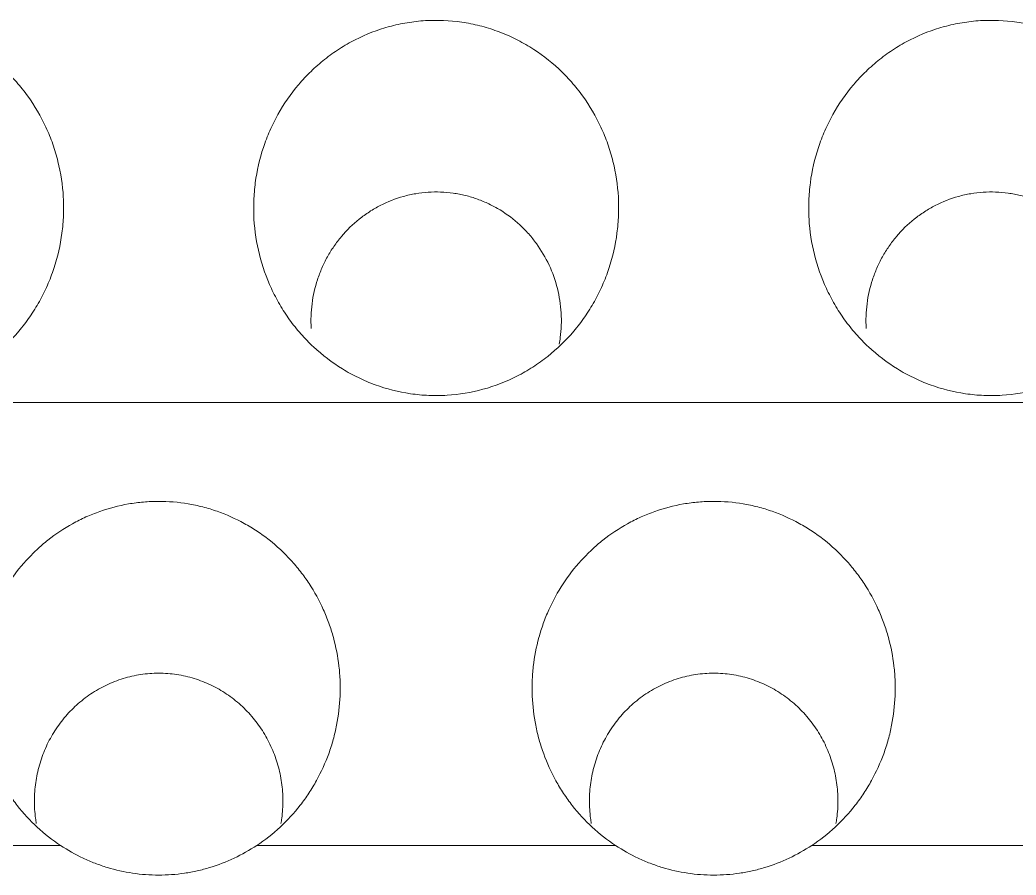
# Model space of a CAD drawing. Header units: millimetres. Extents: x 70151 to 230897, y 35202 to 113211.
# Drawn here: x 178583.95 to 178589.31, y 69177.14 to 69181.75 of the extents above; entities that cross this region are included whole.
import ezdxf

# ---------------------------------------------------------------- set-up
doc = ezdxf.new("R2010")
doc.units = ezdxf.units.MM
doc.header["$LTSCALE"] = 50
doc.layers.add('2-con', color=2, linetype='Continuous')
doc.layers.add('mark-B', color=2, linetype='Continuous', lineweight=20)

# ---------------------------------------------------------------- blocks, each defined once
blk = doc.blocks.new('무풍1WAY 대형')
at = {"layer": 'mark-B'}
blk.add_line((289.2596, -420.2368), (-384.8363, -420.2368), dxfattribs=at)
for points, knots in [([(67.7603, -417.8514), (67.7217, -417.8259), (67.6812, -417.8031), (67.6176, -417.7731), (67.5959, -417.7639), (67.5523, -417.7471), (67.5303, -417.7396), (67.4636, -417.7194), (67.4183, -417.7092), (67.3491, -417.6989), (67.3258, -417.6963), (67.2788, -417.6928), (67.2554, -417.6919), (67.1854, -417.6919), (67.139, -417.6954), (67.07, -417.7056), (67.0471, -417.7099), (67.0014, -417.7201), (66.9786, -417.7261), (66.9113, -417.7465), (66.8245, -417.78), (66.7433, -417.8256), (66.7042, -417.8514)], [0, 0, 0, 0, 0.125, 0.125, 0.1875, 0.1875, 0.25, 0.25, 0.375, 0.375, 0.4375, 0.4375, 0.5, 0.5, 0.625, 0.625, 0.6875, 0.6875, 0.75, 0.75, 0.875, 1, 1, 1, 1]), ([(70.7478, -417.8514), (70.7092, -417.8259), (70.6688, -417.8031), (70.6052, -417.7731), (70.5835, -417.7639), (70.5399, -417.7471), (70.5178, -417.7396), (70.4512, -417.7194), (70.4059, -417.7092), (70.3367, -417.6989), (70.3134, -417.6963), (70.2664, -417.6928), (70.2429, -417.6919), (70.1729, -417.6919), (70.1266, -417.6954), (70.0575, -417.7056), (70.0346, -417.7099), (69.989, -417.7201), (69.9661, -417.7261), (69.8988, -417.7465), (69.812, -417.78), (69.7309, -417.8256), (69.6918, -417.8514)], [0, 0, 0, 0, 0.125, 0.125, 0.1875, 0.1875, 0.25, 0.25, 0.375, 0.375, 0.4375, 0.4375, 0.5, 0.5, 0.625, 0.625, 0.6875, 0.6875, 0.75, 0.75, 0.875, 1, 1, 1, 1]), ([(67.7603, -417.8514), (67.8053, -417.8812), (67.8471, -417.9142), (67.9246, -417.986), (67.9604, -418.0249), (68.0095, -418.0877), (68.0252, -418.1094), (68.0548, -418.1542), (68.0686, -418.177), (68.1072, -418.2468), (68.1291, -418.295), (68.1563, -418.3698), (68.1645, -418.3951), (68.1789, -418.4467), (68.185, -418.4727), (68.2004, -418.5508), (68.2066, -418.6033), (68.2098, -418.6825), (68.2099, -418.709), (68.208, -418.7623), (68.206, -418.7891), (68.197, -418.8684), (68.187, -418.9203), (68.1661, -418.9967), (68.1581, -419.022), (68.1447, -419.0595), (68.14, -419.0719), (68.13, -419.0967), (68.1247, -419.109), (68.0973, -419.1701), (68.0718, -419.2166), (68.0139, -419.3052), (67.9814, -419.3472), (67.9363, -419.3967), (67.927, -419.4065), (67.9082, -419.4256), (67.8794, -419.4536), (67.8491, -419.4797), (67.7867, -419.5291), (67.7424, -419.5587), (67.6721, -419.5977), (67.6478, -419.6098), (67.5988, -419.6319), (67.574, -419.6418), (67.4985, -419.6684), (67.4469, -419.6819), (67.3808, -419.6933), (67.3675, -419.6953), (67.3407, -419.6988), (67.3272, -419.7003), (67.2869, -419.7037), (67.2601, -419.7049), (67.1799, -419.705), (67.1267, -419.7006), (67.0605, -419.6894), (67.0473, -419.6868), (67.0208, -419.6812), (67.0077, -419.6781), (66.9685, -419.668), (66.9429, -419.6602), (66.8672, -419.6337), (66.8185, -419.612), (66.748, -419.5732), (66.7249, -419.5592), (66.6801, -419.5294), (66.6585, -419.5137), (66.5958, -419.4642), (66.5568, -419.428), (66.5027, -419.3688), (66.4853, -419.3482), (66.4525, -419.3059), (66.437, -419.2843), (66.3933, -419.2177), (66.3678, -419.1712), (66.3405, -419.1106), (66.3352, -419.0983), (66.3252, -419.0735), (66.3204, -419.061), (66.3068, -419.0232), (66.2988, -418.9979), (66.2777, -418.9212), (66.2677, -418.8694), (66.2586, -418.7903), (66.2566, -418.7638), (66.2546, -418.7103), (66.2547, -418.6837), (66.2579, -418.6042), (66.264, -418.5517), (66.2792, -418.4738), (66.2853, -418.448), (66.2996, -418.3966), (66.3077, -418.371), (66.335, -418.2959), (66.3569, -418.2477), (66.3952, -418.1782), (66.4089, -418.1555), (66.4309, -418.1222), (66.4384, -418.1112), (66.454, -418.0894), (66.4621, -418.0787), (66.5034, -418.0257), (66.5394, -417.9865), (66.6173, -417.9143), (66.6592, -417.8812), (66.7042, -417.8514)], [0, 0, 0, 0, 0.03125, 0.03125, 0.0625, 0.0625, 0.078125, 0.078125, 0.09375, 0.09375, 0.125, 0.125, 0.140625, 0.140625, 0.15625, 0.15625, 0.1875, 0.1875, 0.203125, 0.203125, 0.21875, 0.21875, 0.25, 0.25, 0.265625, 0.265625, 0.273437, 0.273437, 0.28125, 0.28125, 0.3125, 0.3125, 0.34375, 0.34375, 0.351562, 0.351562, 0.359375, 0.375, 0.375, 0.40625, 0.40625, 0.421875, 0.421875, 0.4375, 0.4375, 0.46875, 0.46875, 0.476562, 0.476562, 0.484375, 0.484375, 0.5, 0.5, 0.53125, 0.53125, 0.539062, 0.539062, 0.546875, 0.546875, 0.5625, 0.5625, 0.59375, 0.59375, 0.609375, 0.609375, 0.625, 0.625, 0.65625, 0.65625, 0.671875, 0.671875, 0.6875, 0.6875, 0.71875, 0.71875, 0.726562, 0.726562, 0.734375, 0.734375, 0.75, 0.75, 0.78125, 0.78125, 0.796875, 0.796875, 0.8125, 0.8125, 0.84375, 0.84375, 0.859375, 0.859375, 0.875, 0.875, 0.90625, 0.90625, 0.921875, 0.921875, 0.929688, 0.929688, 0.9375, 0.9375, 0.96875, 0.96875, 1, 1, 1, 1]), ([(70.7478, -417.8514), (70.7929, -417.8812), (70.8346, -417.9142), (70.9122, -417.986), (70.9479, -418.0249), (70.9971, -418.0877), (71.0127, -418.1094), (71.0423, -418.1542), (71.0561, -418.177), (71.0947, -418.2468), (71.1166, -418.295), (71.1439, -418.3698), (71.152, -418.3951), (71.1664, -418.4467), (71.1726, -418.4727), (71.1879, -418.5508), (71.1941, -418.6033), (71.1974, -418.6825), (71.1974, -418.709), (71.1955, -418.7623), (71.1935, -418.7891), (71.1845, -418.8684), (71.1745, -418.9203), (71.1536, -418.9967), (71.1457, -419.022), (71.1322, -419.0595), (71.1275, -419.0719), (71.1175, -419.0967), (71.1123, -419.109), (71.0848, -419.1701), (71.0593, -419.2166), (71.0014, -419.3052), (70.969, -419.3472), (70.9238, -419.3967), (70.9146, -419.4065), (70.8957, -419.4256), (70.8669, -419.4536), (70.8367, -419.4797), (70.7742, -419.5291), (70.73, -419.5587), (70.6596, -419.5977), (70.6354, -419.6098), (70.5864, -419.6319), (70.5615, -419.6418), (70.486, -419.6684), (70.4345, -419.6819), (70.3683, -419.6933), (70.355, -419.6953), (70.3282, -419.6988), (70.3147, -419.7003), (70.2744, -419.7037), (70.2476, -419.7049), (70.1674, -419.705), (70.1142, -419.7006), (70.048, -419.6894), (70.0348, -419.6868), (70.0084, -419.6812), (69.9952, -419.6781), (69.9561, -419.668), (69.9304, -419.6602), (69.8548, -419.6337), (69.8061, -419.612), (69.7356, -419.5732), (69.7124, -419.5592), (69.6677, -419.5294), (69.646, -419.5137), (69.5833, -419.4642), (69.5444, -419.428), (69.4903, -419.3688), (69.4729, -419.3482), (69.44, -419.3059), (69.4246, -419.2843), (69.3809, -419.2177), (69.3554, -419.1712), (69.328, -419.1106), (69.3228, -419.0983), (69.3127, -419.0735), (69.3079, -419.061), (69.2943, -419.0232), (69.2863, -418.9979), (69.2653, -418.9212), (69.2553, -418.8694), (69.2462, -418.7903), (69.2442, -418.7638), (69.2422, -418.7103), (69.2422, -418.6837), (69.2454, -418.6042), (69.2516, -418.5517), (69.2668, -418.4738), (69.2729, -418.448), (69.2871, -418.3966), (69.2953, -418.371), (69.3226, -418.2959), (69.3444, -418.2477), (69.3828, -418.1782), (69.3965, -418.1555), (69.4184, -418.1222), (69.426, -418.1112), (69.4416, -418.0894), (69.4496, -418.0787), (69.4909, -418.0257), (69.5269, -417.9865), (69.6048, -417.9143), (69.6467, -417.8812), (69.6918, -417.8514)], [0, 0, 0, 0, 0.03125, 0.03125, 0.0625, 0.0625, 0.078125, 0.078125, 0.09375, 0.09375, 0.125, 0.125, 0.140625, 0.140625, 0.15625, 0.15625, 0.1875, 0.1875, 0.203125, 0.203125, 0.21875, 0.21875, 0.25, 0.25, 0.265625, 0.265625, 0.273438, 0.273438, 0.28125, 0.28125, 0.3125, 0.3125, 0.34375, 0.34375, 0.351563, 0.351563, 0.359375, 0.375, 0.375, 0.40625, 0.40625, 0.421875, 0.421875, 0.4375, 0.4375, 0.46875, 0.46875, 0.476563, 0.476563, 0.484375, 0.484375, 0.5, 0.5, 0.53125, 0.53125, 0.539063, 0.539063, 0.546875, 0.546875, 0.5625, 0.5625, 0.59375, 0.59375, 0.609375, 0.609375, 0.625, 0.625, 0.65625, 0.65625, 0.671875, 0.671875, 0.6875, 0.6875, 0.71875, 0.71875, 0.726563, 0.726563, 0.734375, 0.734375, 0.75, 0.75, 0.78125, 0.78125, 0.796875, 0.796875, 0.8125, 0.8125, 0.84375, 0.84375, 0.859375, 0.859375, 0.875, 0.875, 0.90625, 0.90625, 0.921875, 0.921875, 0.929688, 0.929688, 0.9375, 0.9375, 0.96875, 0.96875, 1, 1, 1, 1]), ([(66.5738, -417.969), (66.5721, -417.9789), (66.5706, -417.9889), (66.5652, -418.0306), (66.5632, -418.0625), (66.5635, -418.1103), (66.5641, -418.1263), (66.5664, -418.1583), (66.5682, -418.1744), (66.575, -418.2223), (66.5883, -418.2849), (66.6099, -418.345), (66.6293, -418.3891), (66.6363, -418.4037), (66.6513, -418.4323), (66.6593, -418.4463), (66.6846, -418.4872), (66.7032, -418.5132), (66.7338, -418.5502), (66.7445, -418.5622), (66.7668, -418.5854), (66.7784, -418.5968), (66.8145, -418.6295), (66.8652, -418.6691), (66.921, -418.7011), (66.9648, -418.7221), (66.9798, -418.7286), (67.0101, -418.7404), (67.0254, -418.7458), (67.0716, -418.76), (67.103, -418.7672), (67.1509, -418.7744), (67.167, -418.7763), (67.1995, -418.7787), (67.2158, -418.7793), (67.2645, -418.7793), (67.2967, -418.7769), (67.3445, -418.7698), (67.3604, -418.7668), (67.392, -418.7596), (67.4078, -418.7554), (67.4545, -418.7411), (67.5146, -418.7175), (67.5707, -418.6856), (67.6111, -418.6584), (67.6243, -418.6488), (67.6498, -418.6289), (67.6621, -418.6186), (67.6978, -418.5862), (67.72, -418.563), (67.7509, -418.5258), (67.7608, -418.513), (67.7797, -418.4867), (67.7886, -418.4733), (67.8138, -418.4323), (67.8287, -418.4039), (67.848, -418.36), (67.854, -418.3451), (67.8649, -418.3148), (67.8698, -418.2993), (67.883, -418.2529), (67.8962, -418.1903), (67.9009, -418.1266), (67.9012, -418.0783), (67.9007, -418.0621), (67.8987, -418.03), (67.8972, -418.0141), (67.8939, -417.9887), (67.8924, -417.9793), (67.8908, -417.9699)], [0, 0, 0, 0, 0.012778, 0.012778, 0.053405, 0.053405, 0.073719, 0.073719, 0.094032, 0.094032, 0.13466, 0.175287, 0.175287, 0.195601, 0.195601, 0.215914, 0.215914, 0.256541, 0.256541, 0.276855, 0.276855, 0.297169, 0.297169, 0.337796, 0.378423, 0.378423, 0.398737, 0.398737, 0.419051, 0.419051, 0.459678, 0.459678, 0.479991, 0.479991, 0.500305, 0.500305, 0.540932, 0.540932, 0.561246, 0.561246, 0.58156, 0.58156, 0.622187, 0.662814, 0.662814, 0.683128, 0.683128, 0.703441, 0.703441, 0.744069, 0.744069, 0.764382, 0.764382, 0.784696, 0.784696, 0.825323, 0.825323, 0.845637, 0.845637, 0.86595, 0.86595, 0.906578, 0.947205, 0.947205, 0.967519, 0.967519, 0.987832, 0.987832, 1, 1, 1, 1]), ([(69.5614, -417.969), (69.5597, -417.9789), (69.5581, -417.9889), (69.5527, -418.0306), (69.5508, -418.0625), (69.551, -418.1103), (69.5516, -418.1263), (69.554, -418.1583), (69.5557, -418.1744), (69.5625, -418.2223), (69.5759, -418.2849), (69.5975, -418.345), (69.6168, -418.3891), (69.6239, -418.4037), (69.6389, -418.4323), (69.6468, -418.4463), (69.6721, -418.4872), (69.6907, -418.5132), (69.7214, -418.5502), (69.7321, -418.5622), (69.7543, -418.5854), (69.766, -418.5968), (69.802, -418.6295), (69.8527, -418.6691), (69.9085, -418.7011), (69.9524, -418.7221), (69.9674, -418.7286), (69.9976, -418.7404), (70.0129, -418.7458), (70.0591, -418.76), (70.0905, -418.7672), (70.1384, -418.7744), (70.1545, -418.7763), (70.187, -418.7787), (70.2034, -418.7793), (70.252, -418.7793), (70.2842, -418.7769), (70.332, -418.7698), (70.3479, -418.7668), (70.3795, -418.7596), (70.3953, -418.7554), (70.442, -418.7411), (70.5022, -418.7175), (70.5582, -418.6856), (70.5987, -418.6584), (70.6119, -418.6488), (70.6373, -418.6289), (70.6496, -418.6186), (70.6853, -418.5862), (70.7075, -418.563), (70.7384, -418.5258), (70.7483, -418.513), (70.7672, -418.4867), (70.7761, -418.4733), (70.8014, -418.4323), (70.8162, -418.4039), (70.8356, -418.36), (70.8415, -418.3451), (70.8524, -418.3148), (70.8574, -418.2993), (70.8706, -418.2529), (70.8838, -418.1903), (70.8885, -418.1266), (70.8888, -418.0783), (70.8883, -418.0621), (70.8863, -418.03), (70.8847, -418.0141), (70.8814, -417.9887), (70.88, -417.9793), (70.8784, -417.9699)], [0, 0, 0, 0, 0.012776, 0.012776, 0.053404, 0.053404, 0.073717, 0.073717, 0.094031, 0.094031, 0.134658, 0.175285, 0.175285, 0.195599, 0.195599, 0.215913, 0.215913, 0.25654, 0.25654, 0.276853, 0.276853, 0.297167, 0.297167, 0.337794, 0.378422, 0.378422, 0.398735, 0.398735, 0.419049, 0.419049, 0.459676, 0.459676, 0.47999, 0.47999, 0.500303, 0.500303, 0.540931, 0.540931, 0.561244, 0.561244, 0.581558, 0.581558, 0.622185, 0.662812, 0.662812, 0.683126, 0.683126, 0.70344, 0.70344, 0.744067, 0.744067, 0.76438, 0.76438, 0.784694, 0.784694, 0.825321, 0.825321, 0.845635, 0.845635, 0.865949, 0.865949, 0.906576, 0.947203, 0.947203, 0.967517, 0.967517, 0.98783, 0.98783, 1, 1, 1, 1]), ([(66.719, -421.2256), (66.7153, -421.1602), (66.7054, -421.0964), (66.6743, -420.9718), (66.653, -420.9109), (66.6188, -420.8368), (66.6115, -420.8221), (66.5964, -420.7931), (66.5728, -420.7503), (66.5286, -420.6824), (66.4882, -420.6317), (66.456, -420.5951), (66.4449, -420.5831), (66.4221, -420.5596), (66.4104, -420.5481), (66.3503, -420.492), (66.2986, -420.4525), (66.2155, -420.4013), (66.1869, -420.3856), (66.1425, -420.3641), (66.1275, -420.3573), (66.0971, -420.3444), (66.0818, -420.3384), (66.0048, -420.3103), (65.9416, -420.2943), (65.8605, -420.2825), (65.8442, -420.2805), (65.8114, -420.2774), (65.7948, -420.2763), (65.7454, -420.2742), (65.7126, -420.2746), (65.6148, -420.2806), (65.5502, -420.2912), (65.4225, -420.3261), (65.3616, -420.3497), (65.2744, -420.3941), (65.246, -420.4104), (65.2045, -420.437), (65.1908, -420.4463), (65.1641, -420.4654), (65.151, -420.4753), (65.0871, -420.5261), (65.0404, -420.5714), (64.9771, -420.6461), (64.957, -420.6723), (64.9198, -420.726), (64.8855, -420.7812), (64.8566, -420.8392), (64.8305, -420.8986), (64.8188, -420.929), (64.7879, -421.0223), (64.7736, -421.0855), (64.7609, -421.1816), (64.7582, -421.2138), (64.7557, -421.2788), (64.756, -421.3117), (64.7615, -421.4091), (64.7712, -421.4729), (64.7946, -421.5671), (64.8039, -421.5983), (64.8201, -421.6446), (64.8259, -421.6599), (64.8382, -421.6901), (64.8447, -421.705), (64.8787, -421.7787), (64.9113, -421.8345), (64.9589, -421.9005), (64.9687, -421.9135), (64.9891, -421.9391), (64.9997, -421.9518), (65.0322, -421.9887), (65.0549, -422.012), (65.1262, -422.0785), (65.1778, -422.118), (65.2478, -422.1611), (65.2621, -422.1694), (65.2909, -422.1852), (65.3347, -422.2078), (65.4098, -422.2395), (65.4721, -422.2587), (65.5198, -422.2708), (65.5358, -422.2744), (65.5682, -422.2808), (65.5845, -422.2837), (65.6661, -422.2955), (65.7314, -422.2982), (65.8293, -422.2922), (65.862, -422.2886), (65.9273, -422.2777), (65.9594, -422.2707), (66.0541, -422.2448), (66.115, -422.2213), (66.1884, -422.184), (66.2029, -422.1761), (66.2315, -422.1597), (66.2735, -422.1342), (66.3397, -422.0867), (66.3887, -422.0438), (66.4356, -421.9982), (66.4582, -421.9741), (66.5215, -421.8992), (66.5584, -421.8459), (66.598, -421.775), (66.6056, -421.7606), (66.6202, -421.7313), (66.6271, -421.7165), (66.6469, -421.6715), (66.6585, -421.6411), (66.689, -421.5488), (66.7034, -421.4858), (66.7161, -421.3889), (66.7189, -421.3562), (66.7213, -421.2909), (66.7209, -421.2583), (66.719, -421.2256)], [0, 0, 0, 0, 0.03125, 0.03125, 0.0625, 0.0625, 0.070313, 0.070313, 0.078125, 0.09375, 0.109375, 0.109375, 0.117188, 0.117188, 0.125, 0.125, 0.15625, 0.15625, 0.171875, 0.171875, 0.179688, 0.179688, 0.1875, 0.1875, 0.21875, 0.21875, 0.226563, 0.226563, 0.234375, 0.234375, 0.25, 0.25, 0.28125, 0.28125, 0.3125, 0.3125, 0.328125, 0.328125, 0.335938, 0.335938, 0.34375, 0.34375, 0.375, 0.375, 0.390625, 0.390625, 0.40625, 0.421875, 0.421875, 0.4375, 0.4375, 0.46875, 0.46875, 0.484375, 0.484375, 0.5, 0.5, 0.53125, 0.53125, 0.546875, 0.546875, 0.554687, 0.554687, 0.5625, 0.5625, 0.59375, 0.59375, 0.601562, 0.601562, 0.609375, 0.609375, 0.625, 0.625, 0.65625, 0.65625, 0.664062, 0.664062, 0.671875, 0.6875, 0.703125, 0.703125, 0.710937, 0.710937, 0.71875, 0.71875, 0.75, 0.75, 0.765625, 0.765625, 0.78125, 0.78125, 0.8125, 0.8125, 0.820312, 0.820312, 0.828125, 0.84375, 0.859375, 0.859375, 0.875, 0.875, 0.90625, 0.90625, 0.914062, 0.914062, 0.921875, 0.921875, 0.9375, 0.9375, 0.96875, 0.96875, 0.984375, 0.984375, 1, 1, 1, 1]), ([(69.7066, -421.2256), (69.7028, -421.1602), (69.693, -421.0964), (69.6619, -420.9718), (69.6406, -420.9109), (69.6063, -420.8368), (69.5991, -420.8221), (69.584, -420.7931), (69.5603, -420.7503), (69.5162, -420.6824), (69.4758, -420.6317), (69.4435, -420.5951), (69.4325, -420.5831), (69.4097, -420.5596), (69.3979, -420.5481), (69.3378, -420.492), (69.2861, -420.4525), (69.203, -420.4013), (69.1744, -420.3856), (69.1301, -420.3641), (69.115, -420.3573), (69.0846, -420.3444), (69.0694, -420.3384), (68.9924, -420.3103), (68.9292, -420.2943), (68.8481, -420.2825), (68.8318, -420.2805), (68.7989, -420.2774), (68.7824, -420.2763), (68.7329, -420.2742), (68.7002, -420.2746), (68.6023, -420.2806), (68.5378, -420.2912), (68.4101, -420.3261), (68.3492, -420.3497), (68.2619, -420.3941), (68.2335, -420.4104), (68.192, -420.437), (68.1784, -420.4463), (68.1516, -420.4654), (68.1386, -420.4753), (68.0746, -420.5261), (68.028, -420.5714), (67.9646, -420.6461), (67.9446, -420.6723), (67.9074, -420.726), (67.873, -420.7812), (67.8442, -420.8392), (67.818, -420.8986), (67.8063, -420.929), (67.7755, -421.0223), (67.7611, -421.0855), (67.7484, -421.1816), (67.7457, -421.2138), (67.7432, -421.2788), (67.7436, -421.3117), (67.749, -421.4091), (67.7587, -421.4729), (67.7821, -421.5671), (67.7914, -421.5983), (67.8077, -421.6446), (67.8135, -421.6599), (67.8257, -421.6901), (67.8322, -421.705), (67.8663, -421.7787), (67.8989, -421.8345), (67.9464, -421.9005), (67.9563, -421.9135), (67.9767, -421.9391), (67.9873, -421.9518), (68.0198, -421.9887), (68.0425, -422.012), (68.1138, -422.0785), (68.1654, -422.118), (68.2353, -422.1611), (68.2496, -422.1694), (68.2785, -422.1852), (68.3222, -422.2078), (68.3973, -422.2395), (68.4597, -422.2587), (68.5073, -422.2708), (68.5234, -422.2744), (68.5557, -422.2808), (68.5721, -422.2837), (68.6536, -422.2955), (68.7189, -422.2982), (68.8169, -422.2922), (68.8495, -422.2886), (68.9149, -422.2777), (68.947, -422.2707), (69.0416, -422.2448), (69.1025, -422.2213), (69.1759, -422.184), (69.1905, -422.1761), (69.219, -422.1597), (69.261, -422.1342), (69.3272, -422.0867), (69.3762, -422.0438), (69.4232, -421.9982), (69.4457, -421.9741), (69.5091, -421.8992), (69.546, -421.8459), (69.5856, -421.775), (69.5932, -421.7606), (69.6077, -421.7313), (69.6147, -421.7165), (69.6344, -421.6715), (69.6461, -421.6411), (69.6765, -421.5488), (69.6909, -421.4858), (69.7037, -421.3889), (69.7064, -421.3562), (69.7088, -421.2909), (69.7085, -421.2583), (69.7066, -421.2256)], [0, 0, 0, 0, 0.03125, 0.03125, 0.0625, 0.0625, 0.070312, 0.070312, 0.078125, 0.09375, 0.109375, 0.109375, 0.117187, 0.117187, 0.125, 0.125, 0.15625, 0.15625, 0.171875, 0.171875, 0.179687, 0.179687, 0.1875, 0.1875, 0.21875, 0.21875, 0.226562, 0.226562, 0.234375, 0.234375, 0.25, 0.25, 0.28125, 0.28125, 0.3125, 0.3125, 0.328125, 0.328125, 0.335937, 0.335937, 0.34375, 0.34375, 0.375, 0.375, 0.390625, 0.390625, 0.40625, 0.421875, 0.421875, 0.4375, 0.4375, 0.46875, 0.46875, 0.484375, 0.484375, 0.5, 0.5, 0.53125, 0.53125, 0.546875, 0.546875, 0.554687, 0.554687, 0.5625, 0.5625, 0.59375, 0.59375, 0.601562, 0.601562, 0.609375, 0.609375, 0.625, 0.625, 0.65625, 0.65625, 0.664062, 0.664062, 0.671875, 0.6875, 0.703125, 0.703125, 0.710937, 0.710937, 0.71875, 0.71875, 0.75, 0.75, 0.765625, 0.765625, 0.78125, 0.78125, 0.8125, 0.8125, 0.820312, 0.820312, 0.828125, 0.84375, 0.859375, 0.859375, 0.875, 0.875, 0.90625, 0.90625, 0.914062, 0.914062, 0.921875, 0.921875, 0.9375, 0.9375, 0.96875, 0.96875, 0.984375, 0.984375, 1, 1, 1, 1]), ([(72.6941, -421.2256), (72.6904, -421.1602), (72.6805, -421.0964), (72.6494, -420.9718), (72.6281, -420.9109), (72.5939, -420.8368), (72.5866, -420.8221), (72.5715, -420.7931), (72.5479, -420.7503), (72.5037, -420.6824), (72.4633, -420.6317), (72.4311, -420.5951), (72.42, -420.5831), (72.3972, -420.5596), (72.3855, -420.5481), (72.3254, -420.492), (72.2736, -420.4525), (72.1906, -420.4013), (72.162, -420.3856), (72.1176, -420.3641), (72.1026, -420.3573), (72.0722, -420.3444), (72.0569, -420.3384), (71.9799, -420.3103), (71.9167, -420.2943), (71.8356, -420.2825), (71.8193, -420.2805), (71.7865, -420.2774), (71.7699, -420.2763), (71.7205, -420.2742), (71.6877, -420.2746), (71.5899, -420.2806), (71.5253, -420.2912), (71.3976, -420.3261), (71.3367, -420.3497), (71.2495, -420.3941), (71.2211, -420.4104), (71.1796, -420.437), (71.1659, -420.4463), (71.1392, -420.4654), (71.1261, -420.4753), (71.0622, -420.5261), (71.0155, -420.5714), (70.9522, -420.6461), (70.9321, -420.6723), (70.8949, -420.726), (70.8606, -420.7812), (70.8317, -420.8392), (70.8056, -420.8986), (70.7939, -420.929), (70.763, -421.0223), (70.7487, -421.0855), (70.736, -421.1816), (70.7333, -421.2138), (70.7308, -421.2788), (70.7311, -421.3117), (70.7366, -421.4091), (70.7463, -421.4729), (70.7697, -421.5671), (70.7789, -421.5983), (70.7952, -421.6446), (70.801, -421.6599), (70.8133, -421.6901), (70.8198, -421.705), (70.8538, -421.7787), (70.8864, -421.8345), (70.9339, -421.9005), (70.9438, -421.9135), (70.9642, -421.9391), (70.9748, -421.9518), (71.0073, -421.9887), (71.03, -422.012), (71.1013, -422.0785), (71.1529, -422.118), (71.2229, -422.1611), (71.2372, -422.1694), (71.266, -422.1852), (71.3098, -422.2078), (71.3849, -422.2395), (71.4472, -422.2587), (71.4949, -422.2708), (71.5109, -422.2744), (71.5433, -422.2808), (71.5596, -422.2837), (71.6412, -422.2955), (71.7065, -422.2982), (71.8044, -422.2922), (71.8371, -422.2886), (71.9024, -422.2777), (71.9345, -422.2707), (72.0292, -422.2448), (72.0901, -422.2213), (72.1635, -422.184), (72.178, -422.1761), (72.2066, -422.1597), (72.2486, -422.1342), (72.3148, -422.0867), (72.3638, -422.0438), (72.4107, -421.9982), (72.4333, -421.9741), (72.4966, -421.8992), (72.5335, -421.8459), (72.5731, -421.775), (72.5807, -421.7606), (72.5953, -421.7313), (72.6022, -421.7165), (72.622, -421.6715), (72.6336, -421.6411), (72.6641, -421.5488), (72.6785, -421.4858), (72.6912, -421.3889), (72.694, -421.3562), (72.6964, -421.2909), (72.696, -421.2583), (72.6941, -421.2256)], [0, 0, 0, 0, 0.03125, 0.03125, 0.0625, 0.0625, 0.070313, 0.070313, 0.078125, 0.09375, 0.109375, 0.109375, 0.117188, 0.117188, 0.125, 0.125, 0.15625, 0.15625, 0.171875, 0.171875, 0.179687, 0.179687, 0.1875, 0.1875, 0.21875, 0.21875, 0.226562, 0.226562, 0.234375, 0.234375, 0.25, 0.25, 0.28125, 0.28125, 0.3125, 0.3125, 0.328125, 0.328125, 0.335937, 0.335937, 0.34375, 0.34375, 0.375, 0.375, 0.390625, 0.390625, 0.40625, 0.421875, 0.421875, 0.4375, 0.4375, 0.46875, 0.46875, 0.484375, 0.484375, 0.5, 0.5, 0.53125, 0.53125, 0.546875, 0.546875, 0.554687, 0.554687, 0.5625, 0.5625, 0.59375, 0.59375, 0.601562, 0.601562, 0.609375, 0.609375, 0.625, 0.625, 0.65625, 0.65625, 0.664062, 0.664062, 0.671875, 0.6875, 0.703125, 0.703125, 0.710937, 0.710937, 0.71875, 0.71875, 0.75, 0.75, 0.765625, 0.765625, 0.78125, 0.78125, 0.8125, 0.8125, 0.820312, 0.820312, 0.828125, 0.84375, 0.859375, 0.859375, 0.875, 0.875, 0.90625, 0.90625, 0.914063, 0.914063, 0.921875, 0.921875, 0.9375, 0.9375, 0.96875, 0.96875, 0.984375, 0.984375, 1, 1, 1, 1]), ([(66.4113, -420.6368), (66.4139, -420.6816), (66.4106, -420.7702), (66.3913, -420.8565), (66.3739, -420.9097), (66.3702, -420.9203), (66.3622, -420.9412), (66.3495, -420.9723), (66.325, -421.0221), (66.3016, -421.0599), (66.2827, -421.0874), (66.2761, -421.0965), (66.2626, -421.1143), (66.2555, -421.1232), (66.2193, -421.1663), (66.1873, -421.1974), (66.1352, -421.2392), (66.117, -421.2523), (66.0793, -421.2768), (66.0596, -421.2882), (65.9996, -421.3191), (65.958, -421.3354), (65.9039, -421.3504), (65.893, -421.3532), (65.871, -421.3581), (65.8598, -421.3603), (65.8263, -421.366), (65.8039, -421.3687), (65.7368, -421.3731), (65.692, -421.3715), (65.6358, -421.3636), (65.6246, -421.3617), (65.6024, -421.3574), (65.5694, -421.3501), (65.5158, -421.3338), (65.4744, -421.3165), (65.4439, -421.3019), (65.4338, -421.2968), (65.4139, -421.286), (65.4042, -421.2804), (65.3562, -421.2511), (65.3206, -421.2241), (65.2795, -421.1861), (65.2714, -421.1782), (65.2557, -421.1621), (65.2479, -421.1538), (65.2256, -421.1286), (65.2116, -421.1112), (65.1724, -421.0571), (65.1497, -421.0187), (65.1117, -420.9371), (65.0969, -420.8952), (65.0806, -420.8306), (65.0762, -420.8088), (65.0694, -420.7647), (65.067, -420.7423), (65.063, -420.6755), (65.0646, -420.6312), (65.0718, -420.5752), (65.0736, -420.5633), (65.0757, -420.5514)], [0, 0, 0, 0, 0.057902, 0.115804, 0.115804, 0.13028, 0.13028, 0.144755, 0.173707, 0.202658, 0.202658, 0.217133, 0.217133, 0.231609, 0.231609, 0.289511, 0.289511, 0.318462, 0.318462, 0.347413, 0.347413, 0.405315, 0.405315, 0.419791, 0.419791, 0.434266, 0.434266, 0.463218, 0.463218, 0.52112, 0.52112, 0.535595, 0.535595, 0.550071, 0.579022, 0.607973, 0.607973, 0.622449, 0.622449, 0.636924, 0.636924, 0.694826, 0.694826, 0.709302, 0.709302, 0.723777, 0.723777, 0.752729, 0.752729, 0.810631, 0.810631, 0.868533, 0.868533, 0.897484, 0.897484, 0.926435, 0.926435, 0.984337, 0.984337, 1, 1, 1, 1]), ([(69.3989, -420.6368), (69.4015, -420.6816), (69.3982, -420.7702), (69.3788, -420.8565), (69.3615, -420.9097), (69.3577, -420.9203), (69.3497, -420.9412), (69.3371, -420.9723), (69.3125, -421.0221), (69.2892, -421.0599), (69.2702, -421.0874), (69.2637, -421.0965), (69.2501, -421.1143), (69.2431, -421.1232), (69.2068, -421.1663), (69.1749, -421.1974), (69.1227, -421.2392), (69.1046, -421.2523), (69.0668, -421.2768), (69.0471, -421.2882), (68.9872, -421.3191), (68.9455, -421.3354), (68.8915, -421.3504), (68.8805, -421.3532), (68.8585, -421.3581), (68.8473, -421.3603), (68.8138, -421.366), (68.7915, -421.3687), (68.7243, -421.3731), (68.6795, -421.3715), (68.6234, -421.3636), (68.6122, -421.3617), (68.59, -421.3574), (68.557, -421.3501), (68.5034, -421.3338), (68.462, -421.3165), (68.4315, -421.3019), (68.4214, -421.2968), (68.4015, -421.286), (68.3917, -421.2804), (68.3438, -421.2511), (68.3082, -421.2241), (68.267, -421.1861), (68.259, -421.1782), (68.2432, -421.1621), (68.2355, -421.1538), (68.2131, -421.1286), (68.1992, -421.1112), (68.1599, -421.0571), (68.1373, -421.0187), (68.0992, -420.9371), (68.0844, -420.8952), (68.0681, -420.8306), (68.0637, -420.8088), (68.0569, -420.7647), (68.0545, -420.7423), (68.0506, -420.6755), (68.0521, -420.6312), (68.0593, -420.5752), (68.0612, -420.5633), (68.0633, -420.5514)], [0, 0, 0, 0, 0.057902, 0.115804, 0.115804, 0.13028, 0.13028, 0.144755, 0.173707, 0.202658, 0.202658, 0.217133, 0.217133, 0.231609, 0.231609, 0.289511, 0.289511, 0.318462, 0.318462, 0.347413, 0.347413, 0.405315, 0.405315, 0.419791, 0.419791, 0.434266, 0.434266, 0.463218, 0.463218, 0.52112, 0.52112, 0.535595, 0.535595, 0.550071, 0.579022, 0.607973, 0.607973, 0.622449, 0.622449, 0.636924, 0.636924, 0.694826, 0.694826, 0.709302, 0.709302, 0.723777, 0.723777, 0.752729, 0.752729, 0.810631, 0.810631, 0.868533, 0.868533, 0.897484, 0.897484, 0.926435, 0.926435, 0.984337, 0.984337, 1, 1, 1, 1])]:
    blk.add_open_spline(points, degree=3, knots=knots, dxfattribs=at)
for points in [[(66.7042, -417.8514), (66.0604, -417.8514), (65.4166, -417.8514), (64.7728, -417.8514)], [(69.6918, -417.8514), (69.0479, -417.8514), (68.4041, -417.8514), (67.7603, -417.8514)], [(72.6793, -417.8514), (72.0355, -417.8514), (71.3917, -417.8514), (70.7478, -417.8514)]]:
    blk.add_open_spline(points, degree=3, dxfattribs=at)
blk = doc.blocks.new('dpdjzjs')
at = {"layer": 'mark-B', "rotation": 180}
blk.add_blockref('무풍1WAY 대형', (178654.9147, 88751.491), dxfattribs=at)

msp = doc.modelspace()

# ---------------------------------------------------------------- block references
at = {"layer": '2-con'}
msp.add_blockref('dpdjzjs', (0, -19992.0434), dxfattribs=at)

doc.saveas('drawing.dxf')
